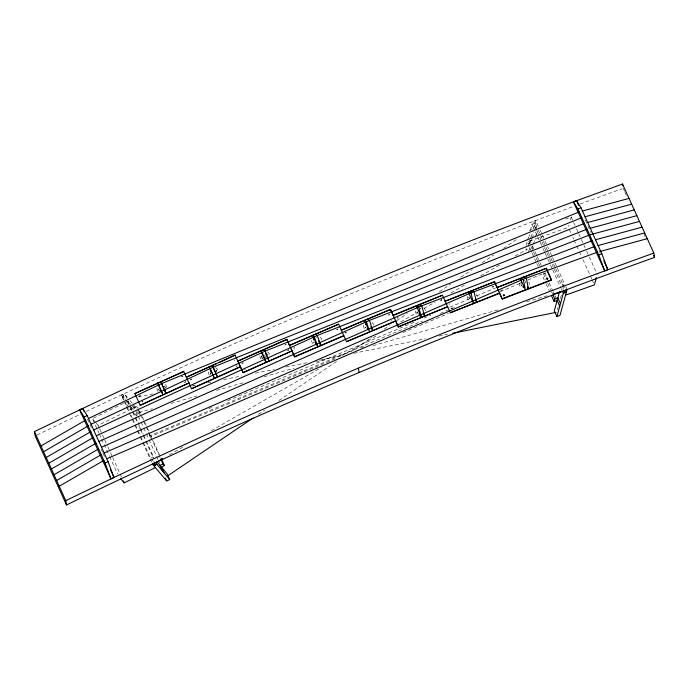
<?xml version="1.0" encoding="UTF-8"?>
<svg xmlns="http://www.w3.org/2000/svg" width="689" height="689" viewBox="0 0 689 689"><rect width="100%" height="100%" fill="white"/><g stroke="black" fill="none" stroke-linecap="round" stroke-linejoin="round"><path stroke-width="0.52" stroke-dasharray="3.44 2.58" d="M451.252 308.569C450.787 309.817 451.958 306.605 452.845 308.362M467.418 296.649L467.418 296.571A5.004 4.677 1.6 0 0 469.269 300.929M491.825 285.978C495.348 286.546 491.653 288.648 491.817 285.771M140.143 395.219L139.574 396.046M502.143 290.009C502.591 288.682 501.609 291.774 500.636 290.25M503.84 296.356C501.092 294.324 506.665 293.445 504.27 296.304M519.317 283.162L519.325 283.084A5.004 4.659 5.6 0 0 521.177 287.434M529.212 284.626L529.212 284.548A5.004 4.659 5.6 0 0 528.911 282.154M543.707 272.956L544.594 274.024L545.361 272.758M546.265 278.899C546.153 275.841 549.288 279.665 547.591 278.39C545.722 277.426 546.213 280.862 547.755 279.484M183.033 376.289L181.724 376.892M185.401 381.56L185.1 382.111M194.289 385.065L193.79 385.719M237.059 366.109L236.852 365.006M286.133 344.466L284.996 345.137M441.554 299.706L441.055 300.335M526.172 245.448L527.309 241.305M527.593 240.272L529.152 234.579L530.022 236.491M530.289 230.436L531.994 224.218L535.034 223.141L536.774 226.974M531.546 251.795L528.007 244.001L528.713 241.408L568.33 227.353L568.899 225.286M538.393 226.38L535.749 220.549L534.225 221.091L533.519 223.684L536.128 229.428M529.488 243.398L530.875 238.334M531.15 237.326L533.097 230.229M533.372 229.222L535.749 220.549M528.497 252.243L529.919 247.058M532.33 238.256L534.035 232.047M534.604 229.971L535.31 227.387L536.834 226.845L534.225 221.091M536.361 228.567L536.834 226.845M532.097 249.151L533.208 245.103M533.484 244.087L535.155 238.006M535.431 236.999L537.093 230.918M570.32 220.11L571.172 217.001L563.266 219.808M562.224 286.951L562.939 284.368L561.414 284.901L552.122 264.43M557.367 309.714L558.202 306.674M560.424 298.57L561.535 294.522M562.922 289.449L563.473 287.425M503.116 295.486L503.177 294.883M504.83 295.09C502.961 297.148 503.513 293.238 504.77 295.693M547.979 278.511L547.049 279.174L546.325 278.296M191.473 378.89L190.285 379.475M346.558 332.52L345.783 333.149L344.913 332.417M398.397 317.844L397.019 318.266M142.692 401.308L142.046 401.833M185.487 382.429L185.47 381.465M337.713 328.911L336.843 329.42M234.191 360.692L234.501 359.942M389.474 314.339L388.501 314.615M450.072 304.03L448.892 304.073M258.375 414.416L264.602 410.196M278.821 400.559L337.507 360.803M351.201 351.519L371.698 337.636M384.169 329.187L389.509 325.57M396.64 320.738L407.328 313.495M439.401 291.766L450.985 283.92M460.777 277.279L472.361 269.433M482.162 262.793L493.746 254.947M503.538 248.307L516.905 239.255M529.376 230.806L532.941 228.395M182.49 376.358L181.672 376.504M142.494 402.247L142.985 401.377M236.801 366.445L235.982 366.591M285.668 344.491L285.057 344.672M245.465 369.528L244.647 369.657M169.391 454.809L184.299 446.239M211.325 430.703L321.298 367.487M341.804 355.705L376.495 335.767M400.697 321.858L417.448 312.229M423.959 308.483L435.129 302.066M450.95 292.971L465.842 284.411M480.733 275.85L499.344 265.153M515.165 256.058L527.266 249.108M123.417 399.939L121.212 395.073L122.702 394.349L125.424 398.914M127.499 397.57L125.613 395.314L122.625 396.769L123.934 399.646M93.342 418.102L128.223 401.058L130.746 404.073M96.184 423.08L98.079 425.337L136.878 406.381L138.3 408.069M151.416 457.617L152.906 456.893L154.327 458.581M346.128 332.468L345.12 332.399M398.001 317.767L397.174 317.81M208.784 408.646L211.764 407.397M227.628 400.714L414.089 322.211M424.011 318.034L430.952 315.114M449.796 307.182L469.631 298.828M476.573 295.908L495.417 287.968M335.061 358.909L150.581 436.576L150.943 438.721L149.634 435.844L422.383 321.014M440.237 313.495L455.11 307.234M360.847 348.057L365.807 345.964M402.858 332.658L448.479 313.452M500.059 291.74L519.894 283.386M527.826 280.044L541.709 274.196L545.705 282.998M528.007 244.001L530.289 243.191M185.152 382.705L184.066 382.326M138.971 412.582L152.415 408.732M171.027 403.409L196.882 396.02M216.527 390.396L245.482 382.111M264.094 376.788L294.082 368.21M315.795 362.001L350.313 352.122M372.99 345.637L498.767 309.654M526.603 301.696L547.221 295.796M391.817 320.902L390.99 320.816M138.179 396.898L152.949 393.91M191.981 386.012L195.151 385.375M207.811 382.808L210.98 382.171M223.641 379.613L241.572 375.979M255.292 373.205L274.282 369.364M285.883 367.022L306.984 362.75M319.644 360.192L340.745 355.92M353.767 353.285L425.389 338.799M439.074 336.025L447.505 334.32M336.551 329.816L337.567 329.781L337.877 329.041M388.381 315.062L389.207 315.149L389.707 314.305M190.302 379.863L191.309 379.906L191.645 378.976M138.868 396.235L140.005 396.425L140.246 395.314M242.898 362.56L242.795 363.818L241.555 363.43M293.29 347.971L294.436 348.186L294.685 347.084M130.023 400.576L132.701 403.78L135.311 409.533L131.375 404.822M133.967 405.287L138.377 410.549M137.206 411.789L139.729 414.795M121.212 395.073L125.984 400.783M126.655 401.584L130.686 406.398M131.358 407.199L133.373 409.602M129.265 407.337L125.234 402.522L126.561 405.442M129.937 408.138L131.952 410.541M134.639 413.753L136.655 416.156M95.556 422.331L92.404 418.567L99.035 433.192M288.57 349.642L288.433 350.753L287.149 350.486M441.408 299.698L441.081 300.904L439.987 300.499M543.767 272.947L545.309 273.361M493.29 285.978L493.462 286.555M623.226 188.373L624.553 191.292M624.992 192.257L627.197 197.123M643.965 234.062L645.283 236.982M585.297 220.006L587.502 224.872M587.941 225.846L591.033 232.649M598.974 250.15L600.291 253.061M571.172 217.001L576.038 227.723M576.478 228.696L578.252 232.598M578.691 233.571L580.905 238.446M581.344 239.419L586.21 250.15M586.658 251.123L588.871 255.998M589.31 256.971L597.277 274.523M569.217 229.308L570.992 233.209M572.757 237.102L573.644 239.057M574.083 240.03L576.297 244.905M576.736 245.878L578.949 250.753M579.397 251.726L581.163 255.628M582.937 259.529L591.782 279.028M592.221 280.001L593.556 282.929M540.159 230.272L541.924 234.157M542.364 235.13L544.568 239.996M545.016 240.969L547.221 245.827M547.66 246.8L548.539 248.746M550.304 252.63L552.07 256.523M552.509 257.497L556.927 267.211M557.367 268.185L565.307 285.685M565.747 286.658L567.073 289.578M562.939 284.368L564.679 288.2M538.092 229.868L542.958 240.59M543.397 241.563L545.61 246.438M546.058 247.411L547.824 251.313M548.263 252.286L550.477 257.161M550.924 258.142L553.129 263.017M553.577 263.99L555.343 267.892M555.79 268.865L563.748 286.409M535.31 227.387L536.636 230.307M537.076 231.28L539.289 236.155M539.737 237.137L541.502 241.029M541.95 242.011L549.021 257.608M549.469 258.582L551.682 263.456M531.994 224.218L534.164 229.015M535.482 231.926L537.256 235.819M537.696 236.801L542.562 247.523M543.01 248.496L544.775 252.398M545.223 253.371L547.428 258.246M547.876 259.219L550.089 264.094M550.528 265.067L552.294 268.968M552.742 269.942L560.708 287.494M561.139 288.45L562.009 290.37M530.461 237.455L531.762 240.332L531.055 242.916L528.446 237.162M532.382 245.844L534.595 250.718M535.034 251.692L536.809 255.593M537.248 256.566L539.461 261.441M539.9 262.414L541.227 265.343M544.766 273.145L548.754 281.913M549.193 282.895L552.733 290.689M553.172 291.662L554.507 294.591M554.946 295.564L556.712 299.465M528.713 241.408L530.487 245.31M530.926 246.283L535.792 257.006M536.24 257.987L538.006 261.88M538.453 262.862L540.219 266.755M543.32 273.585L545.972 279.433M547.738 283.334L551.278 291.128M551.725 292.11L552.604 294.057M531.986 252.777L534.199 257.652M534.647 258.625L536.412 262.526M536.852 263.499L538.187 266.419M546.144 283.971L549.684 291.774M529.092 247.403L529.962 249.315M526.043 248.479L526.913 250.4M524.527 280.053L526.267 283.885M264.464 354.921L265.773 357.798M139.626 410.997L140.513 412.944M142.278 416.845L148.919 431.469M150.684 435.37L151.571 437.317M153.337 441.218L159.538 454.869M136.878 406.381L137.766 408.327M138.205 409.3L140.418 414.175M140.866 415.148L143.071 420.023M143.519 421.005L145.732 425.88M146.171 426.853L160.33 458.047M138.808 411.514L140.987 416.302M136.198 411.479L137.972 415.381M138.411 416.354L140.625 421.229M141.064 422.202L143.278 427.077M143.717 428.05L145.93 432.925M146.378 433.906L148.583 438.781M149.031 439.754L156.11 455.351M156.549 456.325L159.65 463.154M135.828 412.969L137.128 415.846M125.613 395.314L126.914 398.19M128.223 401.058L132.65 410.816M133.089 411.789L135.302 416.664M135.742 417.637L137.516 421.539M137.955 422.512L143.269 434.208M143.708 435.19L145.922 440.064M146.361 441.038L153.88 457.608M127.689 401.317L134.768 416.914M135.208 417.896L136.982 421.789M138.747 425.69L140.074 428.618M140.522 429.591L142.735 434.466M143.174 435.439L145.388 440.314M145.827 441.287L152.906 456.893M122.702 394.349L124.873 399.138M151.847 458.581L153.156 461.458M127.009 406.424L129.222 411.299M130.988 415.191L132.314 418.12M132.762 419.093L134.975 423.968M135.414 424.941L137.628 429.815M138.067 430.797L140.28 435.672M140.72 436.645L142.933 441.52M143.381 442.493L150.9 459.072M123.856 400.912L126.061 405.769M126.5 406.743L129.153 412.573M129.592 413.546L131.797 418.412M132.236 419.377L134.441 424.243M134.889 425.216L139.738 435.904M140.177 436.878L142.382 441.744M142.83 442.717L151.649 462.155M98.079 425.337L99.405 428.265M99.845 429.238L102.058 434.113M102.497 435.086L104.272 438.988M104.711 439.961L107.363 445.817M107.811 446.791L110.025 451.665M110.464 452.639L112.229 456.54M112.677 457.513L121.522 477.012M99.483 434.165L101.249 438.066M101.696 439.039L109.215 455.618M109.654 456.592L117.621 474.135M87.52 419.153L91.491 427.903M101.197 449.297L102.523 452.208M102.962 453.181L105.167 458.047M288.588 349.495L288.734 350.012M269.623 354.31L269.597 354.241A5.004 4.737 -16.6 0 0 266.936 351.717M242.976 362.38L243.131 362.896M321.685 340.09L321.668 340.03A5.004 4.728 -11.8 0 0 319.799 336.904M149.28 433.7L149.634 435.844M373.516 325.165L373.507 325.096A5.004 4.711 -7.1 0 0 371.647 321.97M441.554 299.5L441.58 300.068M425.414 310.661L425.414 310.739A5.004 4.702 -2.6 0 0 423.546 307.535M37.094 435.017A1933.808 619.618 -24.4 0 1 82.422 413.271M86.289 411.436A1933.808 619.618 -24.4 0 1 573.127 206.571M580.147 203.987A1933.808 619.618 -24.4 0 1 622.227 188.734M165.033 384.565A5.004 4.737 -26.4 0 1 166.893 387.674M158.022 391.507A5.004 4.737 -26.4 0 1 157.083 387.993M164.602 386.434A3.333 3.161 -26.4 0 1 165.274 387.924A3.333 3.161 -26.4 0 0 164.568 386.374M158.746 389.113A3.333 3.161 -26.4 0 0 159.417 390.603A3.333 3.161 -26.4 0 1 158.72 389.061M209.43 375.117A5.004 4.737 -21.5 0 1 208.483 371.612M215.356 367.65A5.004 4.737 -21.5 0 1 218.335 371.362M210.136 371.914A3.333 3.161 -21.5 0 0 210.825 374.23A3.333 3.161 -21.5 0 1 210.111 371.853M216.027 370.114A3.333 3.161 -21.5 0 1 216.699 371.604M216.001 370.053A3.333 3.161 -21.5 0 1 216.682 371.543M416.432 314.072A5.004 4.702 -2.6 0 1 415.493 310.593M418.447 313.9A3.333 3.135 -2.6 0 1 417.146 311.841L417.146 311.764A3.333 3.135 -2.6 0 0 418.447 313.822M419.98 308.284A3.333 3.135 -2.6 0 1 420.858 308.267A3.333 3.135 -2.6 0 0 419.98 308.207M260.993 359.107A5.004 4.737 -16.6 0 1 260.046 355.602M262.406 358.306A3.333 3.152 -16.6 0 1 261.717 355.989M268.064 354.938A3.333 3.152 -16.6 0 0 267.625 354.241A3.333 3.152 -16.6 0 1 268.047 354.869M263.009 358.797A3.333 3.152 -16.6 0 1 261.699 355.92M364.541 328.593A5.004 4.711 -7.1 0 1 363.603 325.105M365.497 327.129A3.333 3.144 -7.1 0 0 365.945 327.835A3.333 3.144 -7.1 0 1 365.489 327.06M476.375 294.479A5.004 4.677 1.6 0 1 477.331 296.735M469.295 298.621A3.333 3.118 1.6 0 1 469.054 297.028M469.295 298.552A3.333 3.118 1.6 0 1 469.054 296.95M312.711 343.613A5.004 4.728 -11.8 0 1 311.772 340.116M313.684 342.132A3.333 3.152 -11.8 0 0 314.124 342.829A3.333 3.152 -11.8 0 1 313.667 342.063M316.268 337.713A3.333 3.152 -11.8 0 1 317.138 337.679M520.953 283.472L520.944 283.549A3.333 3.109 5.6 0 0 521.633 285.849A3.333 3.109 5.6 0 1 520.953 283.472"/><path stroke-width="1.03" d="M546.325 268.297L497.019 287.537L546.325 268.297L551.519 280.104L502.238 299.035L499.628 293.29L450.322 312.754L499.637 292.989M494.409 281.784L445.094 301.248L494.409 281.784L497.019 287.537M502.238 299.035L494.418 281.491M559.769 306.192L557.16 300.438L554.111 301.524L554.817 298.931L553.052 295.03M559.571 291.636L554.318 310.799L556.927 316.552L559.976 315.467L567.073 289.578L565.548 290.112L564.842 292.704L563.964 290.784M556.927 316.552L563.318 293.247L562.448 291.326M596.424 277.624L594.435 284.876L565.772 295.047M167.685 475.858L253.044 418.025M40.978 445.981L85.677 420.109M43.588 451.734L88.295 425.862M46.197 457.487L90.905 431.615M48.807 463.241L93.515 437.369M51.417 468.994L96.124 443.122M54.026 474.747L98.734 448.875M56.636 480.491L101.343 454.628M59.245 486.245L103.953 460.373M156.343 462.31L162.862 458.555M154.138 462.19L155.447 465.066L154.026 463.37L152.536 464.102L166.712 481.034L169.701 479.578L156.937 464.334L153.948 465.798L153.079 463.878M120.394 478.347L124.175 482.86L155.283 467.659M164.025 472.8L161.415 467.056L164.404 465.592L162.983 463.904L159.994 465.359L162.613 471.112M66.497 504.977L35.173 435.948L34.45 431.598L82.671 408.465A1933.808 619.618 -24.4 0 1 573.412 201.86L576.469 200.568L580.973 207.725L601.85 253.741L607.793 269.588L604.735 270.88A1933.808 619.618 -24.4 0 0 113.995 477.486L110.929 478.777L79.605 409.748L82.671 408.465L87.167 415.622L108.052 461.639L113.995 477.486L65.774 500.627L66.497 504.977A1933.808 619.618 -24.4 0 1 654.55 257.402L653.827 253.052L622.503 184.023L573.412 201.86L604.735 270.88L653.827 253.052M88.476 418.499L161.441 383.635L579.216 211.885M91.086 424.243L213.237 367.134L581.826 217.638M93.695 429.996L265.196 351.089L584.436 223.391M134.863 393.565L183.705 371.492L134.863 393.565L140.203 405.313L188.924 382.989L140.203 405.313M96.305 435.749L317.293 335.491L587.045 229.144M98.915 441.503L369.493 320.385L589.655 234.897L639.47 221.41M243.053 372.611L292.041 350.916L243.053 372.611L235.121 355.102L186.314 377.236L216.639 363.671M218.594 362.793L235.121 355.102M240.349 366.608L191.533 388.742L240.444 366.858M101.524 447.256L418.688 307.018L592.264 240.65M286.822 339.41L237.834 361.105L286.822 339.41L294.728 356.928L343.863 335.689L294.677 356.661M104.134 453.009L470.966 292.885L594.874 246.404M106.752 458.762L523.235 279.278L597.484 252.157M338.635 324.192L289.509 345.422L338.635 324.192L346.524 341.71L395.753 320.953L346.524 341.71M79.605 409.748L84.11 416.905L87.167 415.622M573.412 201.86L577.907 209.008L580.973 207.725M110.929 478.777L104.986 462.922L108.052 461.639M604.735 270.88L598.793 255.025L601.85 253.741M390.534 309.447L341.305 330.212L390.534 309.447L398.397 326.982L447.695 306.717L398.388 326.698M393.169 315.192L442.476 295.211L450.322 312.754M394.168 315.08L442.476 295.211M502.272 298.733L551.544 279.803M563.318 293.247L566.358 292.162M554.817 298.931L557.866 297.855L560.476 303.599M553.405 294.022L561.656 291.662M582.326 211.041L629.031 198.406M584.935 216.794L631.641 204.159M587.545 222.547L634.25 209.904M590.154 228.3L636.86 215.657M595.382 239.806L642.088 227.163M597.992 245.56L644.697 232.916M600.601 251.313L647.307 238.67M452.768 333.261L555.98 312.375M523.218 277.176L526.301 278.098L528.446 288.682L527.576 286.762M471.293 290.62L474.032 291.671L476.512 302.118L475.643 300.206M419.351 304.581L421.754 305.77L424.579 316.087L423.27 313.211M367.435 319.05L369.493 320.385L372.654 330.556L370.915 326.724M315.579 334.019L317.293 335.491L320.798 345.525L318.619 340.728M156.851 461.596L167.091 473.825L169.701 479.578M653.672 255.455L654.55 257.402M576.469 200.568L578.674 205.425M603.822 260.838L607.793 269.588M577.907 209.008L598.793 255.025M546.299 268.598L551.519 280.104M551.458 295.667L554.111 301.524M497.889 289.449L498.758 291.369M390.568 309.723L393.178 315.476M395.357 320.273L398.397 326.982M286.9 339.668L289.509 345.422M291.249 349.254L294.728 356.928M264.688 351.381L263.818 349.461L265.196 351.089L269.037 360.967L265.558 353.302M237.757 360.847L242.976 372.353M183.584 371.25L191.533 388.742M161.304 458.771L164.404 465.592M160.77 459.029L162.983 463.904M165.412 478.157L166.282 480.078M156.067 462.422L156.937 464.334M123.297 480.913L124.175 482.86M82.671 408.465L83.989 411.376M110.464 469.709L113.995 477.486M84.11 416.905L104.986 462.922M34.45 431.598L65.774 500.627M622.503 184.023L622.796 185.763M358.366 368.141L359.081 372.491M165.076 389.569A3.333 3.161 -26.4 0 1 164.654 390.318M165.05 389.509A3.333 3.161 -26.4 0 1 164.628 390.258M421.031 315.906A5.004 4.702 -2.6 0 1 419.722 315.898M368.167 328.989A3.333 3.144 -7.1 0 1 367.323 328.791M365.902 324.002A3.333 3.144 -7.1 0 0 365.471 324.726A3.333 3.144 -7.1 0 1 365.893 323.933M368.159 328.92A3.333 3.144 -7.1 0 1 367.315 328.722M521.168 282.766A3.333 3.109 5.6 0 1 521.59 282.068M521.168 282.697A3.333 3.109 5.6 0 1 521.599 281.99M316.337 343.966A3.333 3.152 -11.8 0 1 315.502 343.785M313.65 339.711A3.333 3.152 -11.8 0 1 314.081 338.988M313.641 339.651A3.333 3.152 -11.8 0 1 314.063 338.919M523.235 279.278L520.152 278.356L525.38 289.854L523.235 279.278M470.966 292.885L468.227 291.826L473.446 303.332L470.966 292.885M418.688 307.018L416.285 305.821L421.504 317.328L418.688 307.018M366.427 321.66L364.369 320.325L369.588 331.831L366.427 321.66M314.236 336.8L312.513 335.328L317.741 346.825L314.236 336.8M262.147 352.415L260.761 350.796L265.98 362.302L262.147 352.415M213.237 367.134L212.186 365.368L217.414 376.874L213.237 367.134M210.188 368.503L209.146 366.729L214.365 378.235L210.188 368.503M165.963 393.221L160.735 381.715L165.963 393.221M162.931 394.608L157.703 383.101L162.931 394.608M210.774 370.363A3.333 3.161 -21.5 0 0 210.352 371.104A3.333 3.161 -21.5 0 1 210.748 370.303M419.205 314.296A3.333 3.135 -2.6 0 0 420.049 314.494A3.333 3.135 -2.6 0 1 419.205 314.227M523.011 286.839A3.333 3.109 5.6 0 0 523.855 287.046A3.333 3.109 5.6 0 1 523.02 286.762"/></g></svg>
